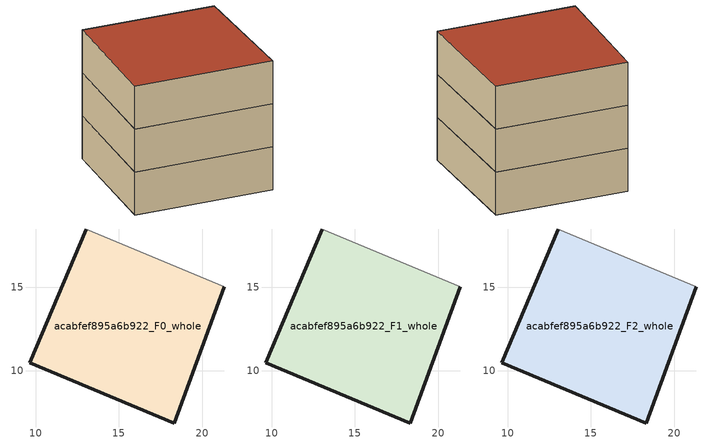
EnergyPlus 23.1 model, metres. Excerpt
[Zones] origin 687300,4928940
acabfef895a6b922_F0_whole
 floor ground (EU_floor_Construction): 18.32,6.87 21.31,15.04 13.05,18.5 9.66,10.46 z0
 wall outside (EU_wall_Construction): 21.31,15.04 18.32,6.87 9.66,10.46 13.05,18.5 z0:3
 wall adiabatic (EU_wall_Construction): 13.05,18.5 21.31,15.04 z0:3
acabfef895a6b922_F1_whole
 floor to acabfef895a6b922_F0_whole (EU_floor_Construction): 18.32,6.87 21.31,15.04 13.04,18.5 9.66,10.46 z3
 wall outside (EU_wall_Construction): 21.31,15.04 18.32,6.87 9.66,10.46 13.05,18.5 z3:6
 wall adiabatic (EU_wall_Construction): 13.05,18.5 21.31,15.04 z3:6
acabfef895a6b922_F2_whole
 floor to acabfef895a6b922_F1_whole (EU_floor_Construction): 18.32,6.87 21.31,15.04 13.04,18.5 9.66,10.46 z6
 wall outside (EU_wall_Construction): 21.31,15.04 18.32,6.87 9.66,10.46 13.05,18.5 z6:9
 wall adiabatic (EU_wall_Construction): 13.05,18.5 21.31,15.04 z6:9
 roof outside (EU_roof_Construction): 21.31,15.04 18.32,6.87 9.66,10.46 13.05,18.5 z9
[Building]
EU S2 Campaign: North Axis=0; Terrain=City; Solar Distribution=FullExterior
[Site:Location]
Bologna: Latitude=44.5; Longitude=11.25; Time Zone=1; Elevation=37
[SizingPeriod:WeatherFileDays]
AnnualSizingPeriod: Begin Month=1; Begin Day of Month=1; End Month=12; End Day of Month=31; Day of Week for Start Day=Monday; Use Weather File Daylight Saving Period=No; Use Weather File Rain and Snow Indicators=No
[MATERIAL]
EU_InternalMass_Material: Roughness=MediumRough; Thickness=0.1; Conductivity=1; Density=1800; Specific Heat=900; Thermal Absorptance=0.9; Solar Absorptance=0.7; Visible Absorptance=0.7
[MATERIAL:NOMASS] Roughness=MediumRough; Thermal Absorptance=0.9; Solar Absorptance=0.7; Visible Absorptance=0.7
Name | Thermal Resistance
EU_wall_NoMass | 0.937881
EU_roof_NoMass | 0.548572
EU_floor_NoMass | 0.71348
[CONSTRUCTION]
EU_wall_Construction: EU_wall_NoMass
EU_roof_Construction: EU_roof_NoMass
EU_floor_Construction: EU_floor_NoMass
EU_InternalMass_Construction: EU_InternalMass_Material
[ZONE] Type=1; Multiplier=1; Ceiling Height=autocalculate; Floor Area=autocalculate; Part of Total Floor Area=Yes
Name | Volume
acabfef895a6b922_F0_whole | 239.474
acabfef895a6b922_F1_whole; acabfef895a6b922_F2_whole | 239.473
[INTERNALMASS] Construction=EU_InternalMass_Construction; Surface Area=79.8245
Name | Zone or ZoneList
acabfef895a6b922_F0_whole_EU_InternalMass | acabfef895a6b922_F0_whole
acabfef895a6b922_F1_whole_EU_InternalMass | acabfef895a6b922_F1_whole
acabfef895a6b922_F2_whole_EU_InternalMass | acabfef895a6b922_F2_whole
[OTHEREQUIPMENT] Fuel Type=Electricity; Design Level Calculation Method=Watts/Area; Power per Zone Floor Area=1; Fraction Latent=0; Fraction Radiant=0; Fraction Lost=0; Carbon Dioxide Generation Rate=0; EndUse Subcategory=EU_Step8_InternalGains
Name | Zone or ZoneList or Space or SpaceList | Schedule
EU_Step8_InternalGain_acabfef895a6b922_F0_whole_f000 | acabfef895a6b922_F0_whole | EU_Step8_GainSchedule_acabfef895a6b922_F0_whole_f000
EU_Step8_InternalGain_acabfef895a6b922_F1_whole_f000 | acabfef895a6b922_F1_whole | EU_Step8_GainSchedule_acabfef895a6b922_F1_whole_f000
EU_Step8_InternalGain_acabfef895a6b922_F2_whole_f000 | acabfef895a6b922_F2_whole | EU_Step8_GainSchedule_acabfef895a6b922_F2_whole_f000
[ZONEVENTILATION:DESIGNFLOWRATE] Schedule=EU_AlwaysOn; Design Flow Rate Calculation Method=AirChanges/Hour; Air Changes per Hour=0.687892; Ventilation Type=Natural; Fan Pressure Rise=0; Fan Total Efficiency=1; Constant Term Coefficient=1; Temperature Term Coefficient=0; Velocity Term Coefficient=0; Velocity Squared Term Coefficient=0; Minimum Indoor Temperature=-100; Maximum Indoor Temperature=100; Delta Temperature=-100; Minimum Outdoor Temperature=-100; Maximum Outdoor Temperature=100; Maximum Wind Speed=40
Name | Zone or ZoneList or Space or SpaceList
EU_ConstantAir_acabfef895a6b922_F0_whole | acabfef895a6b922_F0_whole
EU_ConstantAir_acabfef895a6b922_F1_whole | acabfef895a6b922_F1_whole
EU_ConstantAir_acabfef895a6b922_F2_whole | acabfef895a6b922_F2_whole
[HVACTEMPLATE:THERMOSTAT] Constant Heating Setpoint=20; Constant Cooling Setpoint=50
EU_HeatOnly_acabfef895a6b922_F0_whole; EU_HeatOnly_acabfef895a6b922_F1_whole; EU_HeatOnly_acabfef895a6b922_F2_whole
[HVACTEMPLATE:ZONE:IDEALLOADSAIRSYSTEM] System Availability Schedule=EU_AlwaysOn; Maximum Heating Supply Air Temperature=50; Minimum Cooling Supply Air Temperature=13; Maximum Heating Supply Air Humidity Ratio=0.0156; Minimum Cooling Supply Air Humidity Ratio=0.0077; Heating Limit=NoLimit; Cooling Limit=NoLimit; Heating Availability Schedule=EU_AlwaysOn; Cooling Availability Schedule=EU_CoolingOff; Dehumidification Control Type=ConstantSensibleHeatRatio; Cooling Sensible Heat Ratio=0.7; Dehumidification Setpoint=60; Humidification Control Type=None; Humidification Setpoint=30; Outdoor Air Method=None; Outdoor Air Flow Rate per Person=0.00944; Outdoor Air Flow Rate per Zone Floor Area=0; Outdoor Air Flow Rate per Zone=0; Demand Controlled Ventilation Type=None; Outdoor Air Economizer Type=NoEconomizer; Heat Recovery Type=None; Sensible Heat Recovery Effectiveness=0.7; Latent Heat Recovery Effectiveness=0.65
Name | Template Thermostat
acabfef895a6b922_F0_whole | EU_HeatOnly_acabfef895a6b922_F0_whole
acabfef895a6b922_F1_whole | EU_HeatOnly_acabfef895a6b922_F1_whole
acabfef895a6b922_F2_whole | EU_HeatOnly_acabfef895a6b922_F2_whole
[SIZING:ZONE] Zone Cooling Design Supply Air Temperature Input Method=SupplyAirTemperature; Zone Cooling Design Supply Air Temperature=13; Zone Heating Design Supply Air Temperature Input Method=SupplyAirTemperature; Zone Heating Design Supply Air Temperature=50; Zone Cooling Design Supply Air Humidity Ratio=0.008; Zone Heating Design Supply Air Humidity Ratio=0.008; Cooling Design Air Flow Method=DesignDay; Cooling Design Air Flow Rate=0; Cooling Minimum Air Flow per Zone Floor Area=0.000762; Cooling Minimum Air Flow=0; Cooling Minimum Air Flow Fraction=0.2; Heating Design Air Flow Method=DesignDay; Heating Design Air Flow Rate=0; Heating Maximum Air Flow per Zone Floor Area=0.002032; Heating Maximum Air Flow=0.141576; Heating Maximum Air Flow Fraction=0.3; Account for Dedicated Outdoor Air System=No; Dedicated Outdoor Air System Control Strategy=NeutralSupplyAir; Dedicated Outdoor Air Low Setpoint Temperature for Design=autosize; Dedicated Outdoor Air High Setpoint Temperature for Design=autosize; Zone Load Sizing Method=Sensible Load Only No Latent Load; Zone Latent Cooling Design Supply Air Humidity Ratio Input Method=HumidityRatioDifference; Zone Cooling Design Supply Air Humidity Ratio Difference=0.005; Zone Latent Heating Design Supply Air Humidity Ratio Input Method=HumidityRatioDifference; Zone Humidification Design Supply Air Humidity Ratio Difference=0.005
acabfef895a6b922_F0_whole; acabfef895a6b922_F1_whole; acabfef895a6b922_F2_whole
[SCHEDULE:CONSTANT]
Name | Hourly Value
EU_AlwaysOn | 1
EU_CoolingOff | 0
[SCHEDULE:FILE] Column Number=1; Rows to Skip at Top=0; Number of Hours of Data=8760; Column Separator=Comma; Interpolate to Timestep=No; Minutes per Item=60; Adjust Schedule for Daylight Savings=Yes
Name | File
EU_Step8_GainSchedule_acabfef895a6b922_F0_whole_f000 | ../../schedules/acabfef895a6b922/acabfef895a6b922_F0_whole_f000_gain.csv
EU_Step8_GainSchedule_acabfef895a6b922_F1_whole_f000 | ../../schedules/acabfef895a6b922/acabfef895a6b922_F1_whole_f000_gain.csv
EU_Step8_GainSchedule_acabfef895a6b922_F2_whole_f000 | ../../schedules/acabfef895a6b922/acabfef895a6b922_F2_whole_f000_gain.csv
